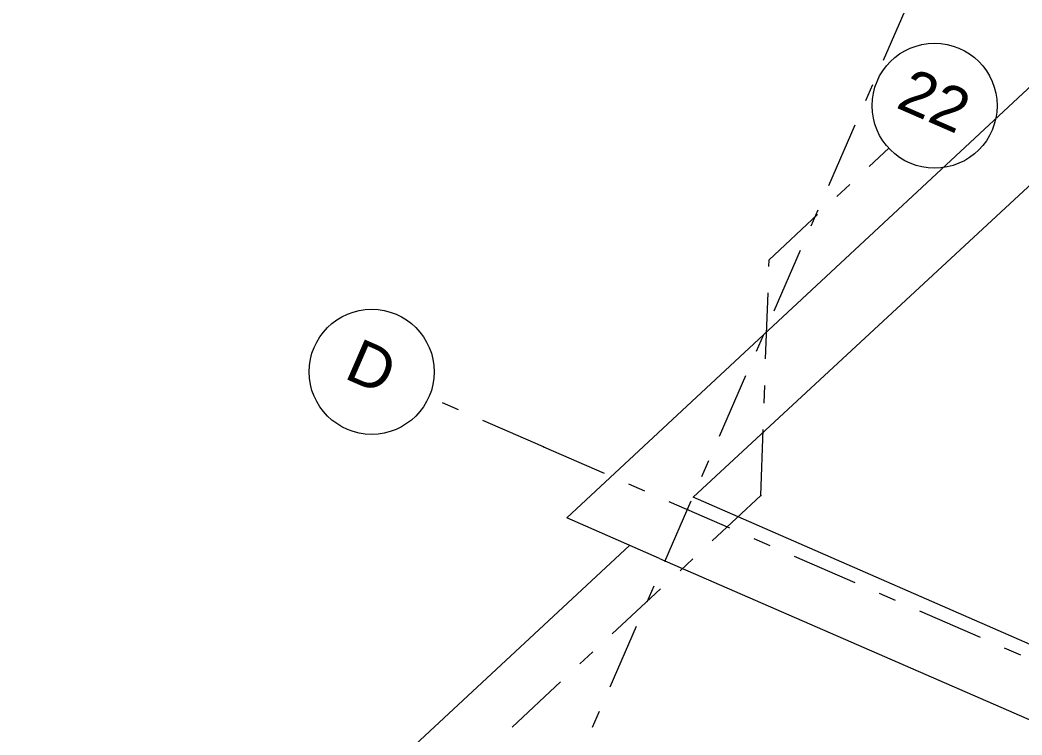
# Model space of a CAD drawing. Header units: millimetres. Extents: x -35034 to 431752, y -71616 to 25069.
# Drawn here: x 336985 to 345001, y -1891 to 3827 of the extents above; entities that cross this region are included whole.
import ezdxf
from ezdxf.enums import TextEntityAlignment as Align

# ---------------------------------------------------------------- set-up
doc = ezdxf.new("R2010")
doc.units = ezdxf.units.MM
doc.header["$MEASUREMENT"] = 0
doc.linetypes.add('Double Dashed', pattern=[1093.611073, 529.166651, -211.666656, 141.111112, -211.666656])
doc.layers.add('A-15-MG_Structural_Grid', color=7, linetype='Continuous')
doc.layers.add('New_A-15-MG_Structural_Grid_Phase_2', color=7, linetype='Continuous')
doc.layers.add('A-15-MG_Structural_Grid_Pen_No__163', color=7, linetype='Continuous', lineweight=0, true_color=0x750077)
doc.layers.add('New_A-15-MG_Structural_Grid_Phase_2_Pen_No__222', color=7, linetype='Continuous', lineweight=13, true_color=0x65af33)
doc.layers.add('A-20-M_Roof_Pen_No__1', color=7, linetype='Continuous', lineweight=13)
doc.layers.add('New_A-95-P_Drawing_Pen_No__1', color=7, linetype='Continuous', lineweight=13)
doc.styles.add('GENERATED_STYLE_4', font='')
doc.styles.get('GENERATED_STYLE_4').set_extended_font_data('Swis721 BT')

# ---------------------------------------------------------------- blocks, each defined once
blk = doc.blocks.new('Standard grid marker_3')
at = {"layer": 'A-15-MG_Structural_Grid_Pen_No__163', "linetype": 'Double Dashed'}
for q in [(0, 0), (74254.8, 0)]:
    blk.add_line((1000, 0), q, dxfattribs=at)
at = {"layer": 'A-15-MG_Structural_Grid_Pen_No__163', "linetype": 'Continuous'}
blk.add_circle((-500, 0), 500, dxfattribs=at)
at = {"layer": 'A-15-MG_Structural_Grid_Pen_No__163', "linetype": 'Double Dashed'}
blk.add_point((1000, 0), dxfattribs=at)
blk.add_point((1000, 0), dxfattribs=at)
at = {"layer": 'A-15-MG_Structural_Grid_Pen_No__163', "style": 'GENERATED_STYLE_4'}
for tag, p in [('AC_MarkerText_1_0', (-500, 43.4)), ('AC_MarkerText_1_1', (75754.8, 43.4))]:
    blk.add_attdef(tag, text='', height=350, rotation=360, dxfattribs=at).set_placement(p, align=Align.MIDDLE_CENTER)
blk = doc.blocks.new('Standard grid marker')
at = {"layer": 'A-15-MG_Structural_Grid_Pen_No__163', "linetype": 'Double Dashed'}
blk.add_line((1000, 0), (29726, 0), dxfattribs=at)
at = {"layer": 'A-15-MG_Structural_Grid_Pen_No__163', "style": 'GENERATED_STYLE_4'}
for tag, p in [('AC_MarkerText_1_0', (-500, 41.2)), ('AC_MarkerText_1_1', (31226, 41.2))]:
    blk.add_attdef(tag, text='', height=350, rotation=90, dxfattribs=at).set_placement(p, align=Align.MIDDLE_CENTER)
blk = doc.blocks.new('Standard grid marker_6')
at = {"layer": 'New_A-15-MG_Structural_Grid_Phase_2_Pen_No__222', "linetype": 'Double Dashed'}
for p, q in [((2642.7, 0), (1307.4, -1335.3)), ((2642.7, 0), (48997.9, 0)), ((1307.4, -1335.3), (0, -1335.3))]:
    blk.add_line(p, q, dxfattribs=at)
at = {"layer": 'New_A-15-MG_Structural_Grid_Phase_2_Pen_No__222', "linetype": 'Continuous'}
blk.add_circle((-500, -1335.3), 500, dxfattribs=at)
at = {"layer": 'New_A-15-MG_Structural_Grid_Phase_2_Pen_No__222', "linetype": 'Double Dashed'}
blk.add_point((2642.7, 0), dxfattribs=at)
at = {"layer": 'New_A-15-MG_Structural_Grid_Phase_2_Pen_No__222', "style": 'GENERATED_STYLE_4'}
blk.add_attdef('AC_MarkerText_1', text='', height=350, rotation=113.5, dxfattribs=at).set_placement((-500, -1294.1), align=Align.MIDDLE_CENTER)

msp = doc.modelspace()

# ---------------------------------------------------------------- linework, layer by layer
at = {"layer": 'A-20-M_Roof_Pen_No__1', "linetype": 'Continuous', "flags": 128}
for points in [[(342101.6, -478.6), (341360.4, -155.4), (348196.1, 6205.6)], [(345427.8, -1323.8), (342369.6, 9.8), (348595.4, 5776.6)], [(342101.6, -478.6), (345266.1, -1858.5)]]:
    msp.add_lwpolyline(points, dxfattribs=at)
at = {"layer": 'New_A-95-P_Drawing_Pen_No__1', "linetype": 'Continuous'}
msp.add_line((338048.7, -3919.9), (341862.1, -374.2), dxfattribs=at)

# ---------------------------------------------------------------- block references
at = {"layer": 'A-15-MG_Structural_Grid', "color": 8, "linetype": 'Continuous', "lineweight": 15, "zscale": 1000, "rotation": 246.440411583993}
msp.add_blockref('Standard grid marker', (352806.3, 23952.4), dxfattribs=at)
at = {"layer": 'A-15-MG_Structural_Grid', "color": 8, "linetype": 'Continuous', "lineweight": 15}
ref = msp.add_blockref('Standard grid marker_3', (340256.9, 813.7), dxfattribs=dict(at, zscale=1000, rotation=336.440411583993))
ref.add_attrib('AC_MarkerText_1', 'D', dxfattribs={"layer": 'A-15-MG_Structural_Grid_Pen_No__163', "color": 216, "true_color": 0x750077, "height": 350, "rotation": 336.44041, "style": 'GENERATED_STYLE_4'}).set_placement((339798.6, 1057), align=Align.MIDDLE_CENTER)
at = {"layer": 'New_A-15-MG_Structural_Grid_Phase_2', "color": 8, "linetype": 'Continuous', "lineweight": 15}
ref = msp.add_blockref('Standard grid marker_6', (344845.7, 1823.7), dxfattribs=dict(at, zscale=1000, rotation=222.9404146370858))
ref.add_attrib('AC_MarkerText_1', '22', dxfattribs={"layer": 'New_A-15-MG_Structural_Grid_Phase_2_Pen_No__222', "color": 85, "true_color": 0x65af33, "height": 350, "rotation": 336.44041, "style": 'GENERATED_STYLE_4'}).set_placement((344302.1, 3183), align=Align.MIDDLE_CENTER)

doc.saveas('drawing.dxf')
